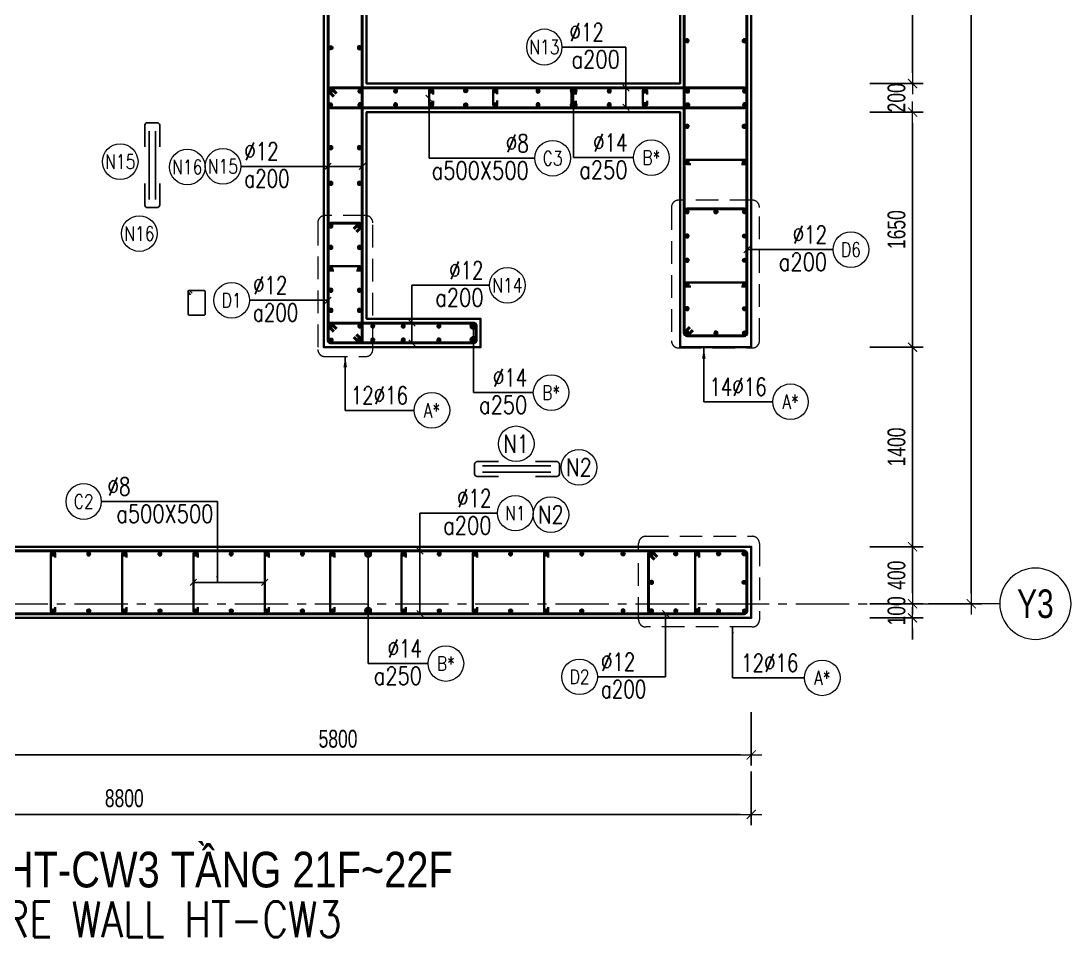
# Model space of a CAD drawing. Header units: millimetres. Extents: x 944027 to 981803, y -83026 to 82675.
# Drawn here: x 953547 to 960915, y -48306 to -41879 of the extents above; entities that cross this region are included whole.
import ezdxf
from ezdxf.enums import TextEntityAlignment as Align

# ---------------------------------------------------------------- set-up
doc = ezdxf.new("R2010")
doc.units = ezdxf.units.MM
doc.header["$MEASUREMENT"] = 0
for name, pattern in [('HIDDEN', [9.525, 6.35, -3.175]), ('HIDDEN2', [4.7625, 3.175, -1.5875]), ('HT_Dim Grid$0$CENTER2', [1.125, 0.75, -0.125, 0.125, -0.125]), ('HT_Grid$0$CENTER2', [1.125, 0.75, -0.125, 0.125, -0.125])]:
    doc.linetypes.add(name, pattern=pattern)
doc.layers.get('0').update_dxf_attribs({"lineweight": 20})
doc.layers.get('Defpoints').update_dxf_attribs({"color": 151, "lineweight": 9})
doc.layers.add('Hidden', color=9, linetype='HIDDEN')
doc.layers.add('Ligature', color=1, linetype='Continuous')
for name, color, linetype, lineweight in [('HT_Dim Grid$0$NDC_S_AXIS', 5, 'HT_Dim Grid$0$CENTER2', 13), ('HT_Dim Grid$0$NDC_S_SYMBOL', 1, 'Continuous', 15), ('HT_Dim Grid$0$NDC_S_TEXT SYMBOL', 7, 'Continuous', 20), ('HT_Grid$0$NDC_S_AXIS', 5, 'HT_Grid$0$CENTER2', 13), ('KC-LEADER', 153, 'Continuous', 18), ('KC-THEP', 6, 'Continuous', 40), ('NDC_S_ANNO', 7, 'Continuous', 20), ('NDC_S_DIM', 1, 'Continuous', 15), ('NDC_S_ENG TITLE', 3, 'Continuous', 20), ('NDC_S_HIDDEN', 8, 'HIDDEN2', 13), ('NDC_S_LEADER', 1, 'Continuous', 15), ('NDC_S_REBAR', 4, 'Continuous', 35), ('NDC_S_STIRRUP', 4, 'Continuous', 40), ('NDC_S_TEXT SYMBOL', 7, 'Continuous', 20), ('NDC_S_VN TEXT', 7, 'Continuous', 20), ('NDC_S_VN TITLE', 6, 'Continuous', 35), ('NDC_S_WALL', 6, 'Continuous', 35)]:
    doc.layers.add(name, color=color, linetype=linetype, lineweight=lineweight)
doc.styles.add('HT_Dim Grid$0$NDC_ANNO', font='', dxfattribs={"width": 0.8})
doc.styles.add('NDC_ANNO', font='', dxfattribs={"width": 0.8})
doc.styles.add('NDC_DIM', font='', dxfattribs={"width": 0.75})
doc.styles.add('NDC_EN TXT', font='romans.shx', dxfattribs={"width": 0.8})
doc.styles.add('NDC_VIE TXT', font='arial.ttf', dxfattribs={"width": 0.8})
doc.styles.get('HT_Dim Grid$0$NDC_ANNO').set_extended_font_data('Dotum')
doc.styles.get('NDC_ANNO').set_extended_font_data('Dotum')
doc.styles.get('NDC_DIM').set_extended_font_data('Dotum')
doc.dimstyles.new('NDC_dim_30', dxfattribs={"dimscale": 30, "dimtxt": 2.5, "dimasz": 1.5, "dimexe": 1.5, "dimexo": 2.5, "dimgap": 1, "dimtad": 1, "dimdec": 0, "dimzin": 0, "dimdsep": 46, "dimtxsty": 'NDC_DIM', "dimblk": 'DIMMARK', "dimcen": 0.09, "dimdle": 1.2, "dimclrd": 1, "dimclre": 1, "dimclrt": 3, "dimadec": 0, "dimazin": 0, "dimtfac": 1, "dimtdec": 0, "dimtix": 1, "dimtofl": 0, "dimtmove": 0, "dimatfit": 3, "dimfxl": 6, "dimfxlon": 1, "dimtolj": 1, "dimtzin": 0, "dimarcsym": 0})
doc.dimstyles.new('NDC_dim_50', dxfattribs={"dimscale": 50, "dimtxt": 2.5, "dimasz": 1.5, "dimexe": 1.5, "dimexo": 2.5, "dimgap": 1, "dimtad": 1, "dimdec": 0, "dimzin": 0, "dimdsep": 46, "dimtxsty": 'NDC_DIM', "dimblk": 'DIMMARK', "dimcen": 0.09, "dimdle": 1.2, "dimclrd": 1, "dimclre": 1, "dimclrt": 3, "dimadec": 0, "dimazin": 0, "dimtfac": 1, "dimtdec": 0, "dimtix": 1, "dimtofl": 0, "dimtmove": 0, "dimatfit": 3, "dimfxl": 6, "dimfxlon": 1, "dimtolj": 1, "dimtzin": 0, "dimarcsym": 0})

# ---------------------------------------------------------------- blocks, each defined once
blk = doc.blocks.new('THEP')
at = {"layer": 'KC-LEADER', "color": 6}
blk.add_circle((0, 0), 14, dxfattribs=at)
at = {"layer": 'KC-THEP'}
for p, q in [((-14, 0), (14, 0)), ((9.9, 9.9), (-9.9, -9.9)), ((-9.9, 9.9), (9.9, -9.9)), ((0, 14), (0, -14))]:
    blk.add_line(p, q, dxfattribs=at)
blk = doc.blocks.new('DIMMARK')
at = {"layer": 'NDC_S_DIM', "color": 1}
blk.add_line((-1.5, 0), (1, 0), dxfattribs=at)
at = {"layer": 'NDC_S_DIM', "color": 2, "const_width": 0.1}
blk.add_lwpolyline([(-0.424, -0.424), (0.424, 0.424)], dxfattribs=at)
blk = doc.blocks.new('*U10')
blk.add_circle((2.5, 0), 2.5)
at = {"layer": 'NDC_S_VN TEXT', "color": 3, "style": 'NDC_EN TXT'}
for tag, width, p in [('DK2', 0.75, (-0.85, 0.85)), ('KC2', 0.8, (-0.85, -2.97))]:
    blk.add_attdef(tag, text='', height=2.5, dxfattribs=dict(at, width=width)).set_placement(p, align=Align.RIGHT)
at = {"layer": 'NDC_S_VN TEXT', "color": 7, "style": 'NDC_EN TXT', "width": 0.8}
blk.add_attdef('SH3', text='', height=2, dxfattribs=at).set_placement((2.5, 0), align=Align.MIDDLE)
blk = doc.blocks.new('*U9')
blk.add_circle((2.5, 0), 2.5)
at = {"layer": 'NDC_S_VN TEXT', "color": 3, "style": 'NDC_EN TXT', "width": 0.75}
blk.add_attdef('DK2', text='', height=2.5, dxfattribs=at).set_placement((-0.85, 0.85), align=Align.RIGHT)
at = {"layer": 'NDC_S_VN TEXT', "color": 7, "style": 'NDC_EN TXT', "width": 0.8}
blk.add_attdef('SH3', text='', height=2, dxfattribs=at).set_placement((2.5, 0), align=Align.MIDDLE)
blk = doc.blocks.new('*U11')
blk.add_circle((-2.5, 0), 2.5)
at = {"layer": 'NDC_S_VN TEXT', "color": 3, "style": 'NDC_EN TXT', "width": 0.75}
for tag, p in [('DK1', (0.5, 0.85)), ('KC1', (0.5, -2.97))]:
    blk.add_attdef(tag, p, '', height=2.5, dxfattribs=at)
at = {"layer": 'NDC_S_VN TEXT', "color": 7, "style": 'NDC_EN TXT', "width": 0.8}
blk.add_attdef('SH2', text='', height=2, dxfattribs=at).set_placement((-2.5, 0), align=Align.MIDDLE)
blk = doc.blocks.new('A$C7BC65A55')
at = {"layer": 'Ligature'}
for p, q in [((-15.2, 372, 0), (-15.2, 38.5, 0)), ((15.2, 372, 0), (15.2, 38.5, 0))]:
    blk.add_line(p, q, dxfattribs=at)
for points in [[(-36.2, 296.5), (-36.2, 400.9, -0.414214), (-24, 413.1), (24, 413.1, -0.414214), (36.2, 400.9), (36.2, 296.5)], [(-36.2, 116.5), (-36.2, 12.2, 0.414214), (-24, 0), (24, 0, 0.414214), (36.2, 12.2), (36.2, 116.5)]]:
    blk.add_lwpolyline(points, format="xyb", dxfattribs=at)
blk = doc.blocks.new('*D574')
at = {"layer": 'Defpoints', "color": 0, "ltscale": 200, "transparency": 16777216}
for p in [(952871.5, -45146.6), (958671.5, -45146.6), (958671.5, -47028.8)]:
    blk.add_point(p, dxfattribs=at)
at = {"layer": 'NDC_S_DIM', "color": 1, "lineweight": -2, "ltscale": 200, "transparency": 16777216}
for p, q in [((952871.5, -46728.8), (952871.5, -47103.8)), ((958671.5, -46728.8), (958671.5, -47103.8)), ((952946.5, -47028.8), (958596.5, -47028.8))]:
    blk.add_line(p, q, dxfattribs=at)
at = {"layer": 'NDC_S_DIM', "color": 1, "lineweight": -2, "ltscale": 200, "transparency": 16777216, "xscale": 75, "yscale": 75, "zscale": 75, "rotation": 180}
blk.add_blockref('DIMMARK', (952871.5, -47028.8), dxfattribs=at)
at = {"layer": 'NDC_S_DIM', "color": 1, "lineweight": -2, "ltscale": 200, "transparency": 16777216, "xscale": 75, "yscale": 75, "zscale": 75}
blk.add_blockref('DIMMARK', (958671.5, -47028.8), dxfattribs=at)
at = {"layer": 'NDC_S_DIM', "color": 3, "ltscale": 200, "transparency": 16777216, "insert": (955771.5, -46916.2), "char_height": 125, "attachment_point": 5, "style": 'NDC_DIM'}
blk.add_mtext('\\A1;5800', dxfattribs=at)
blk = doc.blocks.new('*D592')
at = {"layer": 'Defpoints', "color": 0, "ltscale": 200, "transparency": 16777216}
for p in [(958643.7, -45567.7), (959803.8, -45567.7), (958728.9, -45967.7)]:
    blk.add_point(p, dxfattribs=at)
at = {"layer": 'NDC_S_DIM', "color": 1, "lineweight": -2, "ltscale": 200, "transparency": 16777216}
for p, q in [((959503.8, -45567.7), (959878.8, -45567.7)), ((959803.8, -45892.7), (959803.8, -45642.7)), ((959503.8, -45967.7), (959878.8, -45967.7))]:
    blk.add_line(p, q, dxfattribs=at)
at = {"layer": 'NDC_S_DIM', "color": 1, "lineweight": -2, "ltscale": 200, "transparency": 16777216, "xscale": 75, "yscale": 75, "zscale": 75}
for p, rotation in [((959803.8, -45567.7), 90), ((959803.8, -45967.7), 270)]:
    blk.add_blockref('DIMMARK', p, dxfattribs=dict(at, rotation=rotation))
at = {"layer": 'NDC_S_DIM', "color": 3, "ltscale": 200, "transparency": 16777216, "insert": (959691.2, -45767.7), "char_height": 125, "attachment_point": 5, "rotation": 90, "style": 'NDC_DIM'}
blk.add_mtext('\\A1;400', dxfattribs=at)
blk = doc.blocks.new('*D593')
at = {"layer": 'Defpoints', "color": 0, "ltscale": 200, "transparency": 16777216}
for p in [(958671.5, -44167.7), (959803.8, -44167.7), (958643.7, -45567.7)]:
    blk.add_point(p, dxfattribs=at)
at = {"layer": 'NDC_S_DIM', "color": 1, "lineweight": -2, "ltscale": 200, "transparency": 16777216}
for p, q in [((959503.8, -44167.7), (959878.8, -44167.7)), ((959803.8, -45492.7), (959803.8, -44242.7)), ((959503.8, -45567.7), (959878.8, -45567.7))]:
    blk.add_line(p, q, dxfattribs=at)
at = {"layer": 'NDC_S_DIM', "color": 1, "lineweight": -2, "ltscale": 200, "transparency": 16777216, "xscale": 75, "yscale": 75, "zscale": 75}
for p, rotation in [((959803.8, -44167.7), 90), ((959803.8, -45567.7), 270)]:
    blk.add_blockref('DIMMARK', p, dxfattribs=dict(at, rotation=rotation))
at = {"layer": 'NDC_S_DIM', "color": 3, "ltscale": 200, "transparency": 16777216, "insert": (959691.2, -44867.7), "char_height": 125, "attachment_point": 5, "rotation": 90, "style": 'NDC_DIM'}
blk.add_mtext('\\A1;1400', dxfattribs=at)
blk = doc.blocks.new('*D594')
at = {"layer": 'Defpoints', "color": 0, "ltscale": 200, "transparency": 16777216}
for p in [(958171.5, -42517.7), (959803.8, -42517.7), (958671.5, -44167.7)]:
    blk.add_point(p, dxfattribs=at)
at = {"layer": 'NDC_S_DIM', "color": 1, "lineweight": -2, "ltscale": 200, "transparency": 16777216}
for p, q in [((959503.8, -42517.7), (959878.8, -42517.7)), ((959803.8, -44092.7), (959803.8, -42592.7)), ((959503.8, -44167.7), (959878.8, -44167.7))]:
    blk.add_line(p, q, dxfattribs=at)
at = {"layer": 'NDC_S_DIM', "color": 1, "lineweight": -2, "ltscale": 200, "transparency": 16777216, "xscale": 75, "yscale": 75, "zscale": 75}
for p, rotation in [((959803.8, -42517.7), 90), ((959803.8, -44167.7), 270)]:
    blk.add_blockref('DIMMARK', p, dxfattribs=dict(at, rotation=rotation))
at = {"layer": 'NDC_S_DIM', "color": 3, "ltscale": 200, "transparency": 16777216, "insert": (959691.2, -43342.7), "char_height": 125, "attachment_point": 5, "rotation": 90, "style": 'NDC_DIM'}
blk.add_mtext('\\A1;1650', dxfattribs=at)
blk = doc.blocks.new('*D595')
at = {"layer": 'Defpoints', "color": 0, "ltscale": 200, "transparency": 16777216}
for p in [(958171.5, -42317.7), (959803.8, -42317.7), (958171.5, -42517.7)]:
    blk.add_point(p, dxfattribs=at)
at = {"layer": 'NDC_S_DIM', "color": 1, "lineweight": -2, "ltscale": 200, "transparency": 16777216}
for p, q in [((959803.8, -42242.7), (959803.8, -42167.7)), ((959503.8, -42317.7), (959878.8, -42317.7)), ((959503.8, -42517.7), (959878.8, -42517.7)), ((959803.8, -42592.7), (959803.8, -42667.7))]:
    blk.add_line(p, q, dxfattribs=at)
at = {"layer": 'NDC_S_DIM', "color": 1, "lineweight": -2, "ltscale": 200, "transparency": 16777216, "xscale": 75, "yscale": 75, "zscale": 75}
for p, rotation in [((959803.8, -42317.7), 270), ((959803.8, -42517.7), 90)]:
    blk.add_blockref('DIMMARK', p, dxfattribs=dict(at, rotation=rotation))
at = {"layer": 'NDC_S_DIM', "color": 3, "ltscale": 200, "transparency": 16777216, "insert": (959691.2, -42417.7), "char_height": 125, "attachment_point": 5, "rotation": 90, "style": 'NDC_DIM'}
blk.add_mtext('\\A1;200', dxfattribs=at)
blk = doc.blocks.new('*D596')
at = {"layer": 'Defpoints', "color": 0, "ltscale": 200, "transparency": 16777216}
for p in [(958171.5, -37367.7), (959803.8, -37367.7), (958171.5, -42317.7)]:
    blk.add_point(p, dxfattribs=at)
at = {"layer": 'NDC_S_DIM', "color": 1, "lineweight": -2, "ltscale": 200, "transparency": 16777216}
for p, q in [((959503.8, -37367.7), (959878.8, -37367.7)), ((959803.8, -42242.7), (959803.8, -37442.7)), ((959503.8, -42317.7), (959878.8, -42317.7))]:
    blk.add_line(p, q, dxfattribs=at)
at = {"layer": 'NDC_S_DIM', "color": 1, "lineweight": -2, "ltscale": 200, "transparency": 16777216, "xscale": 75, "yscale": 75, "zscale": 75}
for p, rotation in [((959803.8, -37367.7), 90), ((959803.8, -42317.7), 270)]:
    blk.add_blockref('DIMMARK', p, dxfattribs=dict(at, rotation=rotation))
at = {"layer": 'NDC_S_DIM', "color": 3, "ltscale": 200, "transparency": 16777216, "insert": (959691.2, -39842.7), "char_height": 125, "attachment_point": 5, "rotation": 90, "style": 'NDC_DIM'}
blk.add_mtext('\\A1;4950', dxfattribs=at)
blk = doc.blocks.new('*D598')
at = {"layer": 'Defpoints', "color": 0, "ltscale": 200, "transparency": 16777216}
for p in [(959464.9, -36967.7), (960215.5, -36967.7), (959464.9, -45967.7)]:
    blk.add_point(p, dxfattribs=at)
at = {"layer": 'NDC_S_DIM', "color": 1, "lineweight": -2, "ltscale": 200, "transparency": 16777216}
for p, q in [((959915.5, -36967.7), (960290.5, -36967.7)), ((960215.5, -45892.7), (960215.5, -37042.7)), ((959915.5, -45967.7), (960290.5, -45967.7))]:
    blk.add_line(p, q, dxfattribs=at)
at = {"layer": 'NDC_S_DIM', "color": 1, "lineweight": -2, "ltscale": 200, "transparency": 16777216, "xscale": 75, "yscale": 75, "zscale": 75}
for p, rotation in [((960215.5, -36967.7), 90), ((960215.5, -45967.7), 270)]:
    blk.add_blockref('DIMMARK', p, dxfattribs=dict(at, rotation=rotation))
at = {"layer": 'NDC_S_DIM', "color": 3, "ltscale": 200, "transparency": 16777216, "insert": (960102.9, -41467.7), "char_height": 125, "attachment_point": 5, "rotation": 90, "style": 'NDC_DIM'}
blk.add_mtext('\\A1;9000', dxfattribs=at)
blk = doc.blocks.new('*U22')
at = {"layer": 'HT_Dim Grid$0$NDC_S_SYMBOL'}
blk.add_line((5, 0), (9, 0), dxfattribs=at)
blk.add_circle((0, 0), 5, dxfattribs=at)
at = {"layer": 'HT_Dim Grid$0$NDC_S_TEXT SYMBOL', "color": 7, "style": 'HT_Dim Grid$0$NDC_ANNO', "width": 0.8}
blk.add_attdef('GRID', text='', height=4, rotation=270, dxfattribs=at).set_placement((0, 0), align=Align.MIDDLE)
blk = doc.blocks.new('*D600')
at = {"layer": 'Defpoints', "color": 0, "ltscale": 200, "transparency": 16777216}
for p in [(958728.9, -45967.7), (958671.5, -46067.7), (959803.8, -46067.7)]:
    blk.add_point(p, dxfattribs=at)
at = {"layer": 'NDC_S_DIM', "color": 1, "lineweight": -2, "ltscale": 200, "transparency": 16777216}
for p, q in [((959803.8, -45892.7), (959803.8, -45817.7)), ((959503.8, -45967.7), (959878.8, -45967.7)), ((959503.8, -46067.7), (959878.8, -46067.7)), ((959803.8, -46142.7), (959803.8, -46217.7))]:
    blk.add_line(p, q, dxfattribs=at)
at = {"layer": 'NDC_S_DIM', "color": 1, "lineweight": -2, "ltscale": 200, "transparency": 16777216, "xscale": 75, "yscale": 75, "zscale": 75}
for p, rotation in [((959803.8, -45967.7), 270), ((959803.8, -46067.7), 90)]:
    blk.add_blockref('DIMMARK', p, dxfattribs=dict(at, rotation=rotation))
at = {"layer": 'NDC_S_DIM', "color": 3, "ltscale": 200, "transparency": 16777216, "insert": (959691.2, -46017.7), "char_height": 125, "attachment_point": 5, "rotation": 90, "style": 'NDC_DIM'}
blk.add_mtext('\\A1;100', dxfattribs=at)
blk = doc.blocks.new('*D607')
at = {"layer": 'Defpoints', "color": 0, "ltscale": 200, "transparency": 16777216}
for p in [(958671.5, -45688.9), (949871.5, -46188.4), (958671.5, -47445.9)]:
    blk.add_point(p, dxfattribs=at)
at = {"layer": 'NDC_S_DIM', "color": 1, "lineweight": -2, "ltscale": 200, "transparency": 16777216}
for p, q in [((949871.5, -47145.9), (949871.5, -47520.9)), ((958671.5, -47145.9), (958671.5, -47520.9)), ((949946.5, -47445.9), (958596.5, -47445.9))]:
    blk.add_line(p, q, dxfattribs=at)
at = {"layer": 'NDC_S_DIM', "color": 1, "lineweight": -2, "ltscale": 200, "transparency": 16777216, "xscale": 75, "yscale": 75, "zscale": 75, "rotation": 180}
blk.add_blockref('DIMMARK', (949871.5, -47445.9), dxfattribs=at)
at = {"layer": 'NDC_S_DIM', "color": 1, "lineweight": -2, "ltscale": 200, "transparency": 16777216, "xscale": 75, "yscale": 75, "zscale": 75}
blk.add_blockref('DIMMARK', (958671.5, -47445.9), dxfattribs=at)
at = {"layer": 'NDC_S_DIM', "color": 3, "ltscale": 200, "transparency": 16777216, "insert": (954271.5, -47333.3), "char_height": 125, "attachment_point": 5, "style": 'NDC_DIM'}
blk.add_mtext('\\A1;8800', dxfattribs=at)
blk = doc.blocks.new('Drawing name_symbol')
at = {"layer": 'NDC_S_ENG TITLE', "style": 'NDC_EN TXT', "width": 0.8}
blk.add_attdef('SECTDET1', text='', height=5, dxfattribs=at).set_placement((0, 1.01), align=Align.CENTER)
at = {"layer": 'NDC_S_TEXT SYMBOL', "lineweight": 25, "style": 'NDC_ANNO', "width": 0.8}
blk.add_attdef('SSCALE', text='', height=2.5, dxfattribs=at).set_placement((0, -4), align=Align.CENTER)
at = {"layer": 'NDC_S_VN TITLE', "style": 'NDC_VIE TXT', "width": 0.8}
blk.add_attdef('SECTDET2', text='', height=5, dxfattribs=at).set_placement((0, 7.97), align=Align.CENTER)

msp = doc.modelspace()

# ---------------------------------------------------------------- linework, layer by layer
for centre in [(954242.8, -42865.4), (954713.7, -42903.5), (954377.2, -43370.4), (957022.2, -44845.5), (957462.3, -45011.2), (957265.4, -45342.8)]:
    msp.add_circle(centre, 125)
at = {"layer": 'HT_Grid$0$NDC_S_AXIS', "ltscale": 500}
msp.add_line((944922.1, -45967.7), (960215.5, -45967.7), dxfattribs=at)
at = {"layer": 'Ligature'}
msp.add_lwpolyline([(954737, -43799.4), (954721, -43783.4, -0.668179), (954726.8, -43769.5), (954831.4, -43769.5, -0.414214), (954839.6, -43777.6), (954839.6, -43934.7, -0.414214), (954831.4, -43942.9), (954726.8, -43942.9, -0.414214), (954718.6, -43934.7), (954718.6, -43777.6, -0.668179), (954732.5, -43771.9), (954748.5, -43787.8)], format="xyb", dxfattribs=at)
at = {"layer": 'NDC_S_HIDDEN', "ltscale": 50}
for points in [[(958678.9, -43136.4), (958161.5, -43136.4, 0.414214), (958111.5, -43186.4), (958111.5, -44122.9, 0.414214), (958161.5, -44172.9), (958678.9, -44172.9, 0.414214), (958728.9, -44122.9), (958728.9, -43186.4, 0.414214)], [(955679.6, -44233.3), (955965.7, -44233.3, 0.414214), (956015.7, -44183.3), (956015.7, -43294.3, 0.414214), (955965.7, -43244.3), (955679.6, -43244.3, 0.414214), (955629.6, -43294.3), (955629.6, -44183.3, 0.414214)], [(958678.9, -46130.8), (957931.2, -46130.8, -0.414214), (957881.2, -46080.8), (957881.2, -45544.8, -0.414214), (957931.2, -45494.8), (958678.9, -45494.8, -0.414214), (958728.9, -45544.8), (958728.9, -46080.8, -0.414214)]]:
    msp.add_lwpolyline(points, format="xyb", close=True, dxfattribs=at)
at = {"layer": 'NDC_S_REBAR'}
for points in [[(956440, -42439), (956440, -42464, -1), (956410, -42464), (956410, -42369.5, -1), (956440, -42369.5), (956440, -42394.5)], [(956889.4, -42437.5), (956889.4, -42462.5, -1), (956859.4, -42462.5), (956859.4, -42368.1, -1), (956889.4, -42368.1), (956889.4, -42393.1)], [(957440, -42439), (957440, -42464, -1), (957410, -42464), (957410, -42369.5, -1), (957440, -42369.5), (957440, -42394.5)], [(957940, -42439), (957940, -42464, -1), (957910, -42464), (957910, -42369.5, -1), (957940, -42369.5), (957940, -42394.5)], [(958246.5, -42882.7), (958221.5, -42882.7, -1), (958221.5, -42852.7), (958626.9, -42852.7, -1), (958626.9, -42882.7), (958601.9, -42882.7)], [(955743, -43629.6), (955718, -43629.6, -1), (955718, -43599.6), (955925, -43599.6, -1), (955925, -43629.6), (955900, -43629.6)], [(958246.5, -43742.7), (958221.5, -43742.7, -1), (958221.5, -43712.7), (958626.9, -43712.7, -1), (958626.9, -43742.7), (958601.9, -43742.7)], [(953786.6, -45642.7), (953786.6, -45617.7, 1), (953756.6, -45617.7), (953756.6, -46017.7, 1), (953786.6, -46017.7), (953786.6, -45992.7)], [(954286.6, -45642.7), (954286.6, -45617.7, 1), (954256.6, -45617.7), (954256.6, -46017.7, 1), (954286.6, -46017.7), (954286.6, -45992.7)], [(954786.6, -45642.7), (954786.6, -45617.7, 1), (954756.6, -45617.7), (954756.6, -46017.7, 1), (954786.6, -46017.7), (954786.6, -45992.7)], [(955286.6, -45642.7), (955286.6, -45617.7, 1), (955256.6, -45617.7), (955256.6, -46017.7, 1), (955286.6, -46017.7), (955286.6, -45992.7)], [(955747.1, -45642.7), (955747.1, -45617.7, 1), (955717.1, -45617.7), (955717.1, -46017.7, 1), (955747.1, -46017.7), (955747.1, -45992.7)], [(956247.1, -45642.7), (956247.1, -45617.7, 1), (956217.1, -45617.7), (956217.1, -46017.7, 1), (956247.1, -46017.7), (956247.1, -45992.7)], [(956747.1, -45642.7), (956747.1, -45617.7, 1), (956717.1, -45617.7), (956717.1, -46017.7, 1), (956747.1, -46017.7), (956747.1, -45992.7)], [(957247.1, -45642.7), (957247.1, -45617.7, 1), (957217.1, -45617.7), (957217.1, -46017.7, 1), (957247.1, -46017.7), (957247.1, -45992.7)], [(958306.7, -45642.7), (958306.7, -45617.7, 1), (958276.7, -45617.7), (958276.7, -46017.7, 1), (958306.7, -46017.7), (958306.7, -45992.7)]]:
    msp.add_lwpolyline(points, format="xyb", dxfattribs=at)
at = {"layer": 'NDC_S_STIRRUP'}
for points in [[(955901.5, -44077.7), (955941.5, -44117.7, -0.414214), (955921.5, -44137.7), (955721.5, -44137.7, -0.414214), (955701.5, -44117.7), (955701.5, -36917.7, -0.414214), (955721.5, -36897.7), (955921.5, -36897.7, -0.414214), (955941.5, -36917.7), (955941.5, -44117.7, -0.414214), (955921.5, -44137.7), (955881.5, -44097.7)], [(958241.5, -36957.7), (958201.5, -36917.7, -0.414214), (958221.5, -36897.7), (958621.5, -36897.7, -0.414214), (958641.5, -36917.7), (958641.5, -44067.7, -0.414214), (958621.5, -44087.7), (958221.5, -44087.7, -0.414214), (958201.5, -44067.7), (958201.5, -36917.7, -0.414214), (958221.5, -36897.7), (958261.5, -36937.7)], [(955741.5, -42408.6), (955701.5, -42368.6, -0.414214), (955721.5, -42348.6), (958621.5, -42348.6, -0.414214), (958641.5, -42368.6), (958641.5, -42467.7, -0.414214), (958621.5, -42487.7), (955721.5, -42487.7, -0.414214), (955701.5, -42467.7), (955701.5, -42368.6, -0.414214), (955721.5, -42348.6), (955761.5, -42388.6)], [(958241.5, -44027.7), (958201.5, -44067.7, 0.414214), (958221.5, -44087.7), (958621.5, -44087.7, 0.414214), (958641.5, -44067.7), (958641.5, -43217.9, 0.414214), (958621.5, -43197.9), (958221.5, -43197.9, 0.414214), (958201.5, -43217.9), (958201.5, -44067.7, 0.414214), (958221.5, -44087.7), (958261.5, -44047.7)], [(955901.6, -43357.7), (955941.6, -43317.7, 0.414214), (955921.6, -43297.7), (955721.6, -43297.7, 0.414214), (955701.6, -43317.7), (955701.5, -44117.7, 0.414214), (955721.5, -44137.7), (955921.5, -44137.7, 0.414214), (955941.5, -44117.7), (955941.6, -43317.7, 0.414214), (955921.6, -43297.7), (955881.6, -43337.7)], [(955741.5, -44058.6), (955701.5, -44018.6, -0.414214), (955721.5, -43998.6), (956721.5, -43998.6, -0.414214), (956741.5, -44018.6), (956741.5, -44117.7, -0.414214), (956721.5, -44137.7), (955721.5, -44137.7, -0.414214), (955701.5, -44117.7), (955701.5, -44018.6, -0.414214), (955721.5, -43998.6), (955761.5, -44038.6)], [(952491.4, -45637.7), (952451.4, -45597.7, 0.414214), (952431.4, -45617.7), (952431.4, -46017.7, 0.414214), (952451.4, -46037.7), (958621.5, -46037.7, 0.414214), (958641.5, -46017.7), (958641.5, -45617.7, 0.414214), (958621.5, -45597.7), (952451.4, -45597.7, 0.414214), (952431.4, -45617.7), (952471.4, -45657.7)], [(958011.5, -45637.7), (957971.5, -45597.7, 0.414214), (957951.5, -45617.7), (957951.5, -46017.7, 0.414214), (957971.5, -46037.7), (958621.5, -46037.7, 0.414214), (958641.5, -46017.7), (958641.5, -45617.7, 0.414214), (958621.5, -45597.7), (957971.5, -45597.7, 0.414214), (957951.5, -45617.7), (957991.5, -45657.7)]]:
    msp.add_lwpolyline(points, format="xyb", dxfattribs=at)
at = {"layer": 'NDC_S_WALL', "ltscale": 10}
for points in [[(952871.5, -39717.7), (955671.5, -39717.7), (955671.5, -44167.7), (956771.5, -44167.7), (956771.5, -43967.7), (955971.5, -43967.7), (955971.5, -42517.7), (958171.5, -42517.7), (958171.5, -44167.7), (958671.5, -44167.7), (958671.5, -36867.7), (957471.5, -36867.7), (957471.5, -37367.7), (958171.5, -37367.7), (958171.5, -42317.7), (955971.5, -42317.7), (955971.5, -37367.7), (956671.5, -37367.7), (956671.5, -36867.7), (955171.5, -36867.7), (955171.5, -37367.7), (955671.5, -37367.7), (955671.5, -39417.7), (952871.5, -39417.7)], [(952401.5, -46067.7), (958671.5, -46067.7), (958671.5, -45567.7), (952871.5, -45567.7)]]:
    msp.add_lwpolyline(points, dxfattribs=at)

# ---------------------------------------------------------------- block references
at = {"layer": 'Hidden', "xscale": 1.44, "yscale": 1.44, "zscale": 1.44}
msp.add_blockref('A$C7BC65A55', (954467.8, -43187.7, 0), dxfattribs=at)
at = {"layer": 'Hidden', "xscale": 1.44, "yscale": 1.44, "zscale": 1.44, "rotation": 270}
msp.add_blockref('A$C7BC65A55', (956730, -45023, 0), dxfattribs=at)
at = {"layer": 'HT_Dim Grid$0$NDC_S_AXIS'}
ref = msp.add_blockref('*U22', (960665.5, -45967.7), dxfattribs=dict(at, xscale=-50, yscale=50, zscale=50))
ref.add_attrib('GRID', 'Y3', dxfattribs={"layer": 'HT_Dim Grid$0$NDC_S_TEXT SYMBOL', "color": 7, "height": 200, "style": 'HT_Dim Grid$0$NDC_ANNO', "width": 0.8}).set_placement((960665.5, -45967.7), align=Align.MIDDLE)
at = {"layer": 'KC-THEP', "xscale": -1}
for p, rotation in [((958221.5, -42017.7), 170.331435563619), ((958621.5, -42017.7), 170.331435563619), ((955921.5, -42066.2), 350.3314355636191), ((955925, -42369.5), 170.331435563619), ((956175, -42369.5), 170.331435563619), ((956425, -42369.5), 170.331435563619), ((956874.4, -42368.1), 170.331435563619), ((957175, -42369.5), 170.331435563619), ((957425, -42369.5), 170.331435563619), ((957675, -42369.5), 170.331435563619), ((957925, -42369.5), 170.331435563619), ((958225, -42369.5), 170.331435563619), ((958625, -42369.5), 170.331435563619), ((955925, -42467), 170.331435563619), ((956175, -42467), 170.331435563619), ((956425, -42467), 170.331435563619), ((956874.4, -42467.7), 170.331435563619), ((957175, -42467), 170.331435563619), ((957425, -42467), 170.331435563619), ((957675, -42467), 170.331435563619), ((957925, -42467), 170.331435563619), ((958625, -42467), 170.331435563619), ((958221.5, -42617.7), 170.331435563619), ((958621.5, -42617.7), 170.331435563619), ((955721.5, -42767.7), 350.3314355640657), ((955921.5, -42767.7), 350.3314355640657), ((958221.5, -42867.7), 170.331435563619), ((958621.5, -42867.7), 170.331435563619), ((955721.5, -43017.7), 350.3314355640657), ((955921.5, -43017.7), 350.3314355640657), ((958221.5, -43217.7), 170.331435563619), ((955721.5, -43317.7), 350.3314355640657), ((955921.5, -43317.7), 350.3314355640657), ((958221.5, -43387.7), 170.331435563619), ((955721.5, -43467.7), 350.3314355640657), ((955921.5, -43467.7), 350.3314355640657), ((958221.5, -43557.7), 170.331435563619), ((955721.5, -43617.7), 350.3314355640657), ((955921.5, -43617.7), 350.3314355640657), ((955721.5, -43767.7), 350.3314355640657), ((955721.5, -43767.7), 350.3314355640657), ((955721.6, -43767.7), 350.3314355636191), ((955921.5, -43767.7), 350.3314355640657), ((955921.5, -43767.7), 350.3314355640657), ((958221.5, -43727.7), 170.331435563619), ((955721.5, -43908.5), 350.3314355640657), ((955721.5, -43908.5), 350.3314355640657), ((955721.6, -43908.5), 350.3314355636191), ((955921.5, -43908.5), 350.3314355640657), ((955921.5, -43908.5), 350.3314355640657), ((958221.5, -43897.7), 170.331435563619), ((955925, -44019.5), 170.331435563619), ((956015.4, -44020), 170.331435563619), ((956229.1, -44020), 170.331435563619), ((956479.1, -44020), 170.331435563619), ((958221.5, -44067.7), 170.331435563619), ((958423.2, -44067.7), 170.331435563619), ((956015.4, -44117.5), 170.331435563619), ((956229.1, -44117.5), 170.331435563619), ((956479.1, -44117.5), 170.331435563619), ((953771.6, -45617.7), 350.3314355636191), ((954021.6, -45617.7), 350.3314355636191), ((954271.6, -45617.7), 350.3314355636191), ((954521.6, -45617.7), 350.3314355636191), ((954771.6, -45617.7), 350.3314355636191), ((955021.6, -45617.7), 350.3314355636191), ((955271.6, -45617.7), 350.3314355636191), ((955521.6, -45617.7), 350.3314355636191), ((955732.1, -45617.7), 350.3314355636191), ((955982.1, -45617.7), 350.3314355636191), ((956232.1, -45617.7), 350.3314355636191), ((956482.1, -45617.7), 350.3314355636191), ((956732.1, -45617.7), 350.3314355636191), ((956982.1, -45617.7), 350.3314355636191), ((957232.1, -45617.7), 350.3314355636191), ((957482.1, -45617.7), 350.3314355636191), ((957971.5, -45817.7), 350.3314355636191), ((957771.5, -46017.7), 170.331435563619), ((957971.5, -46017.7), 170.331435563619), ((958141.7, -46017.7), 170.331435563619), ((958291.7, -46017.7), 170.331435563619), ((958441.7, -46017.7), 170.331435563619)]:
    msp.add_blockref('THEP', p, dxfattribs=dict(at, rotation=rotation))
at = {"layer": 'KC-THEP'}
for p, rotation in [((955721.5, -42066.5), 189.6685644363809), ((955718, -42369.5), 189.6685644363809), ((956667.4, -42368.1), 189.6685644363809), ((955718, -42467), 189.6685644363809), ((956667.4, -42467.7), 189.6685644363809), ((958225, -42466.8), 9.668564436380946), ((958423.2, -43217.9), 9.668564436380946), ((958625, -43217.7), 9.668564436380946), ((958625, -43387.7), 9.668564436380946), ((958625, -43557.7), 9.668564436380946), ((958625, -43727.7), 9.668564436380946), ((958625, -43897.7), 9.668564436380946), ((955718, -44019.5), 189.6685644363809), ((956721.5, -44018.6), 189.6685644363809), ((958625, -44067.7), 9.668564436380946), ((955721.6, -44117.7), 189.6685644363809), ((955921.5, -44117.7), 189.6685644368275), ((955921.5, -44117.7), 189.6685644368275), ((956721.5, -44118.2), 189.6685644363809), ((957771.5, -45617.7), 9.668564436380946), ((957971.5, -45617.7), 9.66856443638095), ((958141.7, -45617.7), 9.66856443638095), ((958291.7, -45617.7), 9.66856443638095), ((958441.7, -45617.7), 9.66856443638095), ((958621.5, -45617.7), 9.66856443638095), ((958621.5, -45817.7), 9.66856443638095), ((953771.6, -46017.7), 189.6685644363809), ((954021.6, -46017.7), 189.6685644363809), ((954271.6, -46017.7), 189.6685644363809), ((954521.6, -46017.7), 189.6685644363809), ((954771.6, -46017.7), 189.6685644363809), ((955021.6, -46017.7), 189.6685644363809), ((955271.6, -46017.7), 189.6685644363809), ((955521.6, -46017.7), 189.6685644363809), ((955732.1, -46017.7), 189.6685644363809), ((955982.1, -46017.7), 189.6685644363809), ((956232.1, -46017.7), 189.6685644363809), ((956482.1, -46017.7), 189.6685644363809), ((956732.1, -46017.7), 189.6685644363809), ((956982.1, -46017.7), 189.6685644363809), ((957232.1, -46017.7), 189.6685644363809), ((957482.1, -46017.7), 189.6685644363809), ((958625, -46017.7), 9.66856443638095)]:
    msp.add_blockref('THEP', p, dxfattribs=dict(at, rotation=rotation))
at = {"layer": 'NDC_S_ANNO'}
ref = msp.add_blockref('Drawing name_symbol', (953693.6, -48356.9), dxfattribs=dict(at, xscale=50, yscale=50, zscale=50))
ref.add_attrib('SECTDET1', 'DETAIL OF CORE WALL HT-CW3', dxfattribs={"layer": 'NDC_S_ENG TITLE', "height": 250, "style": 'NDC_EN TXT', "width": 0.8}).set_placement((953693.6, -48306.4), align=Align.CENTER)
ref.add_attrib('SECTDET2', 'CHI TIẾT LÕI VÁCH HT-CW3 TẦNG 21F~22F', dxfattribs={"layer": 'NDC_S_VN TITLE', "height": 250, "style": 'NDC_VIE TXT', "width": 0.8}).set_placement((953693.6, -47958.4), align=Align.CENTER)
at = {"layer": 'NDC_S_VN TEXT'}
ref = msp.add_blockref('*U10', (957344.5, -42061.8), dxfattribs=dict(at, xscale=-50, yscale=50, zscale=50))
ref.add_attrib('SH3', 'N13', dxfattribs={"color": 7, "height": 100, "style": 'NDC_EN TXT', "width": 0.8}).set_placement((957219.5, -42061.8), align=Align.MIDDLE)
ref.add_attrib('DK2', '%%C12', dxfattribs={"color": 3, "height": 125, "style": 'NDC_EN TXT', "width": 0.75}).set_placement((957637, -42019.5), align=Align.RIGHT)
ref.add_attrib('KC2', 'a200', dxfattribs={"color": 3, "height": 125, "style": 'NDC_EN TXT', "width": 0.8}).set_placement((957748.9, -42210.4), align=Align.RIGHT)
at = {"layer": 'NDC_S_VN TEXT', "xscale": 50, "yscale": 50, "zscale": 50}
for name, p, values in [('*U11', (955088.7, -42898.4), {'SH2': 'N15', 'DK1': '%%C12', 'KC1': 'a200'}), ('*U10', (957152.4, -42841.8), {'SH3': 'C3', 'DK2': '%%c8', 'KC2': 'a500X500'}), ('*U10', (957845.6, -42837.4), {'SH3': 'B*', 'DK2': '%%C14', 'KC2': 'a250'}), ('*U10', (959246, -43483), {'SH3': 'D6', 'DK2': '%%C12', 'KC2': 'a200'}), ('*U10', (956834.9, -43733.3), {'SH3': 'N14', 'DK2': '%%C12', 'KC2': 'a200'}), ('*U11', (955149.9, -43838.4), {'SH2': 'D1', 'DK1': '%%C12', 'KC1': 'a200'}), ('*U10', (957142, -44486.5), {'SH3': 'B*', 'DK2': '%%C14', 'KC2': 'a250'}), ('*U9', (958822, -44550.6), {'SH3': 'A*', 'DK2': '14%%C16'}), ('*U9', (956305.3, -44611), {'SH3': 'A*', 'DK2': '12%%C16'}), ('*U10', (956890.7, -45332.4), {'SH3': 'N1', 'DK2': '%%C12', 'KC2': 'a200'}), ('*U10', (956403.2, -46387.4), {'SH3': 'B*', 'DK2': '%%C14', 'KC2': 'a250'}), ('*U11', (957591.7, -46480.9), {'SH2': 'D2', 'DK1': '%%C12', 'KC1': 'a200'}), ('*U9', (959044.7, -46488), {'SH3': 'A*', 'DK2': '12%%C16'})]:
    msp.add_blockref(name, p, dxfattribs=at).add_auto_attribs(values)
at = {"layer": 'NDC_S_VN TEXT'}
ref = msp.add_blockref('*U10', (954111.6, -45250.4), dxfattribs=dict(at, xscale=-50, yscale=50, zscale=50))
ref.add_attrib('SH3', 'C2', dxfattribs={"color": 7, "height": 100, "style": 'NDC_EN TXT', "width": 0.8}).set_placement((953986.6, -45250.4), align=Align.MIDDLE)
ref.add_attrib('DK2', '%%c8', dxfattribs={"color": 3, "height": 125, "style": 'NDC_EN TXT', "width": 0.75}).set_placement((954314.8, -45208.1), align=Align.RIGHT)
ref.add_attrib('KC2', 'a500X500', dxfattribs={"color": 3, "height": 125, "style": 'NDC_EN TXT', "width": 0.8}).set_placement((954896.9, -45399), align=Align.RIGHT)

# ---------------------------------------------------------------- texts
at = {"layer": 'NDC_S_VN TEXT', "color": 7, "style": 'NDC_EN TXT', "width": 0.8}
for tag, height, p in [('N15', 100, (954242.8, -42865.4)), ('N16', 100, (954713.7, -42903.5)), ('N16', 100, (954377.2, -43370.4)), ('N1', 125, (957022.2, -44845.5)), ('N2', 125, (957462.3, -45011.2)), ('N2', 125, (957265.4, -45342.8))]:
    msp.add_attdef(tag, text='3', height=height, dxfattribs=at).set_placement(p, align=Align.MIDDLE)

# ---------------------------------------------------------------- dimensions: what is measured, and where the dimension line sits
at = {"layer": 'NDC_S_DIM', "ltscale": 200}
for base, p1, p2, picture, middle in [((960215.5, -36967.7), (959464.9, -45967.7), (959464.9, -36967.7), '*D598', (960102.9, -41467.7)), ((959803.8, -45567.7), (958728.9, -45967.7), (958643.7, -45567.7), '*D592', (959691.2, -45767.7))]:
    dim = msp.add_linear_dim(base=base, p1=p1, p2=p2, angle=90, dimstyle='NDC_dim_50', dxfattribs=at)
    dim.commit()
    dim.dimension.update_dxf_attribs({"geometry": picture, "text_midpoint": middle})
for base, p1, p2, picture, middle in [((959803.8, -37367.7), (958171.5, -42317.7), (958171.5, -37367.7), '*D596', (959691.2, -39842.7)), ((959803.8, -42317.7), (958171.5, -42517.7), (958171.5, -42317.7), '*D595', (959691.2, -42417.7)), ((959803.8, -42517.7), (958671.5, -44167.7), (958171.5, -42517.7), '*D594', (959691.2, -43342.7)), ((959803.8, -44167.7), (958643.7, -45567.7), (958671.5, -44167.7), '*D593', (959691.2, -44867.7)), ((959803.8, -46067.7), (958728.9, -45967.7), (958671.5, -46067.7), '*D600', (959691.2, -46017.7))]:
    dim = msp.add_linear_dim(base=base, p1=p1, p2=p2, angle=90, dimstyle='NDC_dim_50', override={"dimtmove": 1}, dxfattribs=at)
    dim.commit()
    dim.dimension.update_dxf_attribs({"geometry": picture, "text_midpoint": middle})
for base, p1, p2, picture, middle in [((958671.5, -47028.8), (952871.5, -45146.6), (958671.5, -45146.6), '*D574', (955771.5, -46916.2)), ((958671.5, -47445.9), (949871.5, -46188.4), (958671.5, -45688.9), '*D607', (954271.5, -47333.3))]:
    dim = msp.add_linear_dim(base=base, p1=p1, p2=p2, dimstyle='NDC_dim_50', override={"dimtmove": 1}, dxfattribs=at)
    dim.commit()
    dim.dimension.update_dxf_attribs({"geometry": picture, "text_midpoint": middle})

# ---------------------------------------------------------------- leaders
at = {"layer": 'NDC_S_LEADER'}
for points, dimstyle, override in [([(957791.9, -42484.3), (957791.9, -42061.9), (957344.5, -42061.9)], 'NDC_dim_30', {"dimgap": 1, "dimtad": 0, "dimldrblk": 'Oblique'}), ([(957791.9, -42348.6), (957791.9, -42061.9), (957344.5, -42061.9)], 'NDC_dim_30', {"dimtad": 0, "dimldrblk": 'Oblique'}), ([(957425, -42369.2), (957425, -42837.6), (957845.6, -42837.6)], 'NDC_dim_30', {"dimgap": 1, "dimtad": 0, "dimldrblk": 'Origin'}), ([(956410, -42422.6), (956410, -42841.8), (957152.4, -42841.8)], 'NDC_dim_30', {"dimtad": 0, "dimldrblk": 'Oblique'}), ([(957425, -42467.7), (957425, -42837.6), (957845.6, -42837.6)], 'NDC_dim_30', {"dimgap": 1, "dimtad": 0, "dimldrblk": 'Origin'}), ([(955941.5, -42898.6), (955088.7, -42898.6)], 'NDC_dim_30', {"dimtad": 0, "dimldrblk": 'Oblique'}), ([(955701.5, -42898.6), (955088.7, -42898.6)], 'NDC_dim_30', {"dimtad": 0, "dimldrblk": 'Oblique'}), ([(958641.5, -43483.2), (959246, -43483.2)], 'NDC_dim_30', {"dimtad": 0, "dimldrblk": 'Oblique'}), ([(956290.1, -44137.7), (956290.1, -43733.5), (956834.9, -43733.5)], 'NDC_dim_30', {"dimtad": 0, "dimldrblk": 'Oblique'}), ([(956290.1, -43998.6), (956290.1, -43733.5), (956834.9, -43733.5)], 'NDC_dim_30', {"dimtad": 0, "dimldrblk": 'Oblique'}), ([(955701.5, -43838.4), (955149.9, -43838.4)], 'NDC_dim_30', {"dimtad": 0, "dimldrblk": 'Oblique'}), ([(956721.5, -44018.3), (956721.4, -44486.7), (957142, -44486.7)], 'NDC_dim_30', {"dimgap": 1, "dimtad": 0, "dimldrblk": 'Origin'}), ([(956721.4, -44116.8), (956721.4, -44486.7), (957142, -44486.7)], 'NDC_dim_30', {"dimgap": 1, "dimtad": 0, "dimldrblk": 'Origin'}), ([(958338.8, -44172.9), (958338.8, -44550.6), (958822, -44550.6)], 'NDC_dim_50', {"dimtad": 0}), ([(955822.1, -44233.3), (955822.1, -44611), (956305.3, -44611)], 'NDC_dim_50', {"dimtad": 0}), ([(954924.5, -45817.7), (954924.5, -45250.4), (954111.6, -45250.4)], 'NDC_dim_30', {"dimgap": 1, "dimtad": 0}), ([(956346, -46037.7), (956346, -45332.6), (956890.7, -45332.6)], 'NDC_dim_30', {"dimtad": 0, "dimldrblk": 'Oblique'}), ([(956346, -45597.7), (956346, -45332.6), (956890.7, -45332.6)], 'NDC_dim_30', {"dimtad": 0, "dimldrblk": 'Oblique'}), ([(955982.6, -45617.7), (955982.6, -46387.6), (956403.2, -46387.6)], 'NDC_dim_30', {"dimgap": 1, "dimtad": 0, "dimldrblk": 'Origin'}), ([(954756.6, -45817.7), (955256.6, -45817.7)], 'NDC_dim_30', {"dimtad": 0, "dimldrblk": 'Oblique'}), ([(955256.6, -45817.7), (954756.6, -45817.7)], 'NDC_dim_30', {"dimtad": 0, "dimldrblk": 'Oblique'}), ([(955982.6, -46017.7), (955982.6, -46387.6), (956403.2, -46387.6)], 'NDC_dim_30', {"dimgap": 1, "dimtad": 0, "dimldrblk": 'Origin'}), ([(958070.1, -46037.7), (958070.1, -46480.9), (957591.7, -46480.9)], 'NDC_dim_30', {"dimtad": 0, "dimldrblk": 'Oblique'}), ([(958541, -46131.1), (958541, -46488), (959044.7, -46488)], 'NDC_dim_30', {"dimtad": 0})]:
    msp.add_leader(points, dimstyle=dimstyle, override=override, dxfattribs=at)

doc.saveas('drawing.dxf')
